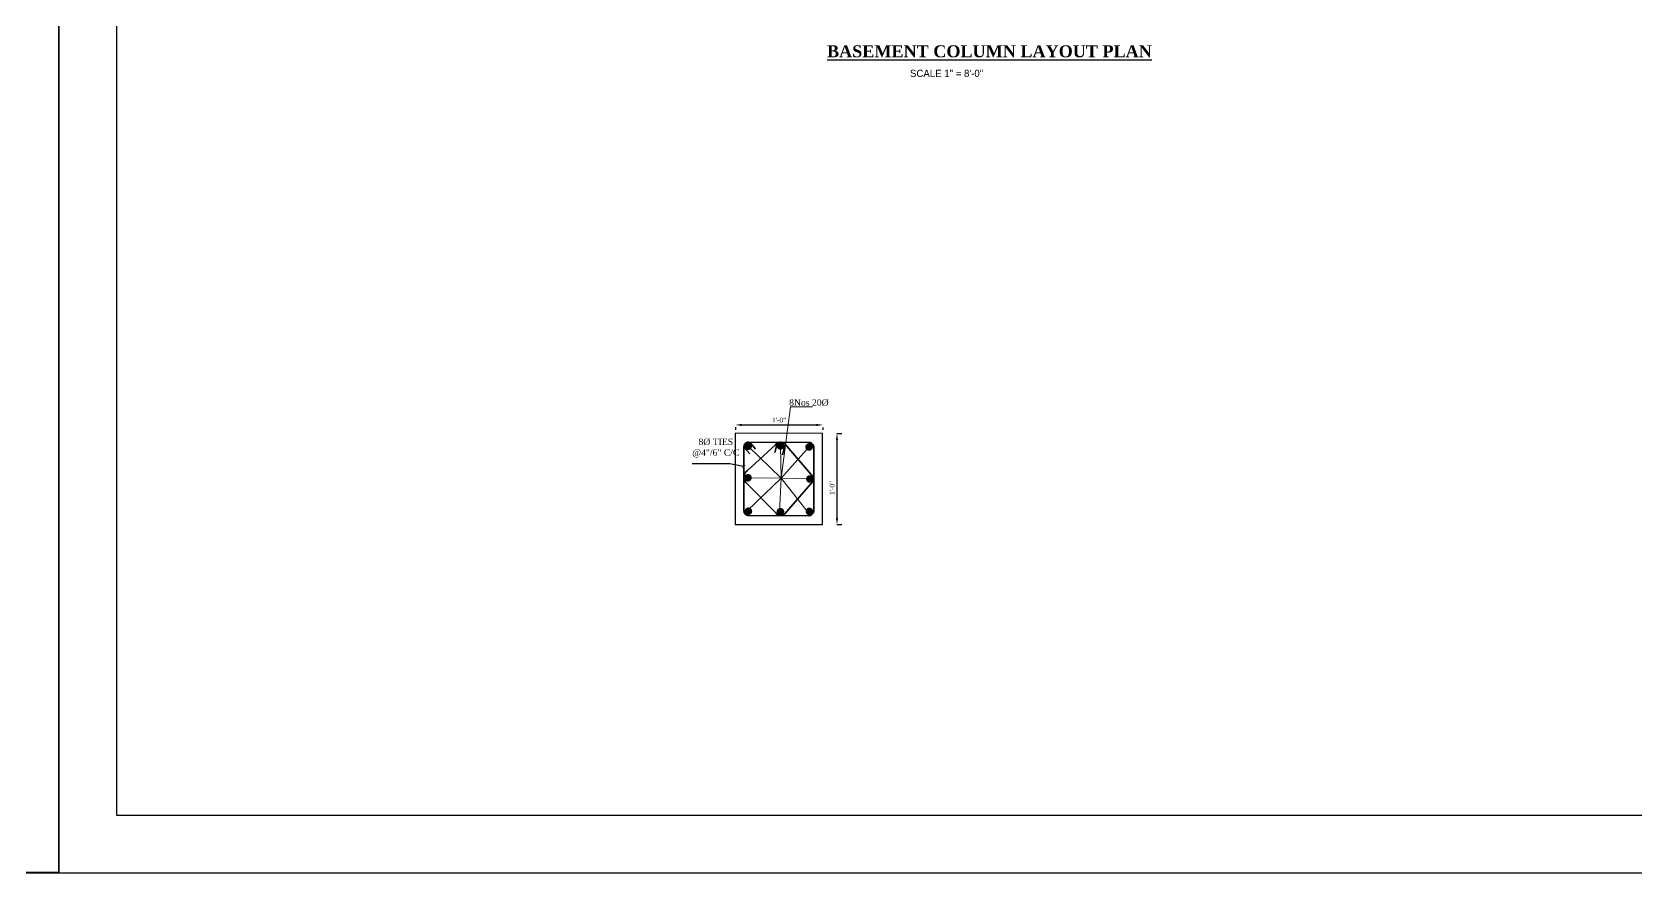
# Model space of a CAD drawing. Extents: x -2338379 to 930990, y -818978 to 106940.
# Drawn here: x 387695 to 389699, y -205212 to -204162 of the extents above; entities that cross this region are included whole.
import ezdxf

# ---------------------------------------------------------------- set-up
doc = ezdxf.new("R2010")
doc.units = 0
doc.header["$MEASUREMENT"] = 0
doc.header["$PDMODE"] = 34
doc.layers.get('0').update_dxf_attribs({"linetype": 'CONTINUOUS', "lineweight": 30})
doc.layers.get('DEFPOINTS').update_dxf_attribs({"linetype": 'CONTINUOUS'})
for name, color, linetype, lineweight in [('DIM', 6, 'CONTINUOUS', 20), ('Dimension', 35, 'CONTINUOUS', 9), ('ope', 1, 'CONTINUOUS', 20), ('rcc', 252, 'CONTINUOUS', 30), ('REIN FORCE BAR', 91, 'CONTINUOUS', 35), ('stair', 4, 'CONTINUOUS', 18), ('TEXT', 7, 'CONTINUOUS', 30), ('WALL', 1, 'CONTINUOUS', 40)]:
    doc.layers.add(name, color=color, linetype=linetype, lineweight=lineweight)
doc.styles.get("Standard").update_dxf_attribs({"font": 'times.ttf', "height": 6})
doc.styles.add('STYLUSBT', font='stylu.ttf', dxfattribs={"height": 9})
doc.dimstyles.get("Standard").update_dxf_attribs({"dimscale": 0.5, "dimtxt": 12, "dimasz": 4, "dimexe": 6, "dimexo": 6, "dimgap": 3, "dimtad": 1, "dimdec": 1, "dimzin": 11, "dimdsep": 46, "dimlunit": 4, "dimtxsty": 'Standard', "dimblk1": 'ARCHTICK', "dimblk2": 'ARCHTICK', "dimsah": 1, "dimcen": 2.5, "dimdle": 6, "dimclrd": 6, "dimclre": 6, "dimclrt": 7, "dimazin": 0, "dimtfac": 1, "dimtdec": 1, "dimtix": 1, "dimtmove": 1, "dimatfit": 3, "dimldrblk": 'ARCHTICK', "dimfxl": 1, "dimtolj": 1, "dimtzin": 0, "dimarcsym": 0})
doc.dimstyles.new('Standard$0', dxfattribs={"dimtxt": 6, "dimasz": 4, "dimexe": 3, "dimexo": 6, "dimgap": 3, "dimtad": 1, "dimdec": 1, "dimzin": 0, "dimdsep": 46, "dimlunit": 4, "dimtxsty": 'Standard', "dimcen": 0.09, "dimclrd": 6, "dimclre": 6, "dimclrt": 7, "dimadec": 0, "dimazin": 0, "dimtfac": 1, "dimtdec": 1, "dimtix": 1, "dimtofl": 0, "dimtmove": 1, "dimatfit": 3, "dimfxl": 1, "dimtolj": 1, "dimtzin": 0, "dimlwd": 18, "dimlwe": 18, "dimarcsym": 0})

# ---------------------------------------------------------------- blocks, each defined once
blk = doc.blocks.new('*D241')
at = {"layer": 'DEFPOINTS', "color": 0, "lineweight": 30, "transparency": 16777216}
for p in [(388573.6, -204637.4), (388683, -204637.7), (388683, -204652.6)]:
    blk.add_point(p, dxfattribs=at)
at = {"layer": 'ope', "color": 6, "lineweight": -2, "transparency": 16777216}
for p, q in [((388573.6, -204655.4), (388573.6, -204658.6)), ((388581.6, -204652.6), (388675, -204652.6)), ((388683, -204655.7), (388683, -204658.6))]:
    blk.add_line(p, q, dxfattribs=at)
at = {"layer": 'ope', "color": 6, "lineweight": 30, "transparency": 16777216}
for points in [[(388581.6, -204651.3), (388581.6, -204654), (388573.6, -204652.6)], [(388675, -204651.3), (388675, -204654), (388683, -204652.6)]]:
    blk.add_solid(points, dxfattribs=at)
at = {"layer": 'ope', "color": 7, "transparency": 16777216, "insert": (388628.3, -204646.6), "char_height": 6, "attachment_point": 5}
blk.add_mtext('\\A1;1\'-0"', dxfattribs=at)
blk = doc.blocks.new('*D242')
at = {"layer": 'DEFPOINTS', "color": 0, "lineweight": 30, "transparency": 16777216}
for p in [(388682.6, -204663.3), (388682.6, -204777.1), (388700.6, -204777.1)]:
    blk.add_point(p, dxfattribs=at)
at = {"layer": 'ope', "color": 6, "lineweight": -2, "transparency": 16777216}
for p, q in [((388700.6, -204663.3), (388706.6, -204663.3)), ((388700.6, -204671.3), (388700.6, -204769.1)), ((388700.6, -204777.1), (388706.6, -204777.1))]:
    blk.add_line(p, q, dxfattribs=at)
at = {"layer": 'ope', "color": 6, "lineweight": 30, "transparency": 16777216}
for points in [[(388699.3, -204671.3), (388702, -204671.3), (388700.6, -204663.3)], [(388699.3, -204769.1), (388702, -204769.1), (388700.6, -204777.1)]]:
    blk.add_solid(points, dxfattribs=at)
at = {"layer": 'ope', "color": 7, "transparency": 16777216, "insert": (388694.6, -204731.4), "char_height": 6, "attachment_point": 5, "rotation": 90}
blk.add_mtext('\\A1;1\'-0"', dxfattribs=at)
blk = doc.blocks.new('_ARCHTICK')
at = {"color": 0, "linetype": 'ByBlock', "const_width": 0.15}
blk.add_lwpolyline([(-0.5, -0.5), (0.5, 0.5)], dxfattribs=at)

msp = doc.modelspace()

# ---------------------------------------------------------------- linework, layer by layer
at = {"color": 3}
for points in [[(387728.02, -205212.39), (387728.02, -202965.99), (384550.42, -202965.99), (384550.42, -205212.39)], [(390905.62, -205212.39), (390905.62, -202965.99), (387728.02, -202965.99), (387728.02, -205212.39)], [(390833.62, -205140.39), (390833.62, -203037.99), (387800.02, -203037.99), (387800.02, -205140.39)]]:
    msp.add_lwpolyline(points, close=True, dxfattribs=at)
at = {"lineweight": 40}
msp.add_lwpolyline([(387728.02, -205212.39), (387163.98, -205212.39)], dxfattribs=at)
at = {"layer": 'Dimension', "color": 2}
for p, q in [((388630.71, -204719.18), (388642.57, -204629.91)), ((388642.57, -204629.91), (388669.9, -204629.91)), ((388589.55, -204679.34), (388630.71, -204719.18)), ((388630.71, -204719.18), (388629.96, -204678.78)), ((388630.71, -204719.18), (388665.77, -204680.15)), ((388588.34, -204759.78), (388630.71, -204719.18)), ((388630.71, -204719.18), (388589.33, -204718.61)), ((388630.71, -204719.18), (388628.72, -204761.45)), ((388630.71, -204719.18), (388664.54, -204762.02)), ((388630.71, -204719.18), (388666.78, -204720.16))]:
    msp.add_line(p, q, dxfattribs=at)
at = {"layer": 'rcc', "ltscale": 25}
msp.add_lwpolyline([(388573.25, -204776.83), (388682.63, -204777.11), (388682.63, -204663.35), (388573.25, -204663.07)], close=True, dxfattribs=at)
at = {"layer": 'REIN FORCE BAR'}
for p, q in [((388584.45, -204680.88), (388591.8, -204688.67)), ((388591.64, -204674.15), (388598.72, -204683.04)), ((388626.32, -204674.08), (388622.93, -204687.22)), ((388635.87, -204676.98), (388632.49, -204690.12))]:
    msp.add_line(p, q, dxfattribs=at)
for points in [[(388590.35, -204674.15), (388665.53, -204674.42, -0.4142136), (388671.55, -204680.45), (388671.55, -204760, -0.4142136), (388665.53, -204766.03), (388590.35, -204765.76, -0.4142136), (388584.32, -204759.73), (388584.32, -204680.18, -0.4142136)], [(388590.35, -204674.15), (388665.53, -204674.42, -0.4142136), (388671.55, -204680.45), (388671.55, -204760, -0.4142136), (388665.53, -204766.03), (388590.35, -204765.76, -0.4142136), (388584.32, -204759.73), (388584.32, -204680.18, -0.4142136)], [(388635.36, -204676.28), (388670.52, -204717.21, -0.353604), (388670.4, -204723.39), (388635.13, -204764, -0.4398545), (388624.66, -204762.87), (388588.47, -204726.14, -0.5084263), (388588.59, -204709.59), (388623.6, -204677.66, -0.4715297)]]:
    msp.add_lwpolyline(points, format="xyb", close=True, dxfattribs=at)
at = {"layer": 'REIN FORCE BAR', "const_width": 4.75}
for points in [[(388591.92, -204679.34, -1), (388587.18, -204679.34, -1)], [(388632.33, -204678.78, -1), (388627.58, -204678.78, -1)], [(388668.14, -204680.15, -1), (388663.4, -204680.15, -1)], [(388591.71, -204718.61, -1), (388586.96, -204718.61, -1)], [(388664.41, -204720.16, 1), (388669.15, -204720.16, 1)], [(388592.28, -204760.46, -1), (388587.54, -204760.46, -1)], [(388632.3, -204761.01, -1), (388627.56, -204761.01, -1)], [(388668.5, -204760.67, -1), (388663.76, -204760.67, -1)]]:
    msp.add_lwpolyline(points, format="xyb", close=True, dxfattribs=at)
at = {"layer": 'stair', "ltscale": 7}
msp.add_line((388667.63, -204758.83), (388666.13, -204758.3), dxfattribs=at)

# ---------------------------------------------------------------- texts
at = {"layer": 'TEXT', "insert": (388688.18, -204178.2), "char_height": 15, "width": 669, "attachment_point": 1}
msp.add_mtext('{\\fRomantic|b1|i0|c2|p2;\\LBASEMENT COLUMN LAYOUT PLAN}', dxfattribs=at)
at = {"layer": 'TEXT', "ltscale": 20, "insert": (388791.9, -204208.8), "char_height": 9, "width": 245.5296, "attachment_point": 1, "style": 'STYLUSBT'}
msp.add_mtext('SCALE 1" = 8\'-0"', dxfattribs=at)
at = {"layer": 'WALL', "color": 7, "char_height": 8, "attachment_point": 5}
for s, insert in [('8Nos 20%%C ', (388665.51, -204624.8)), ('8%%c TIES \\P@4"/6" C/C', (388549.19, -204681.53))]:
    msp.add_mtext(s, dxfattribs=dict(at, insert=insert))

# ---------------------------------------------------------------- dimensions: what is measured, and where the dimension line sits
at = {"layer": 'ope'}
dim = msp.add_linear_dim(base=(388682.97, -204652.62), p1=(388573.59, -204637.38), p2=(388682.97, -204637.65), text='1\'-0"', dimstyle='Standard$0', override={"dimtxt": 10, "dimasz": 8, "dimexe": 6, "dimexo": 18, "dimdec": 0, "dimlfac": 0.125, "dimzin": 11, "dimcen": 2.5, "dimdle": 6, "dimtdec": 0, "dimtofl": 1, "dimlwd": 65534, "dimlwe": 65534}, dxfattribs=at)
dim.commit()
dim.dimension.update_dxf_attribs({"geometry": '*D241', "text_midpoint": (388628.28, -204646.57)})
dim = msp.add_linear_dim(base=(388700.63, -204777.11), p1=(388682.63, -204663.35), p2=(388682.63, -204777.11), angle=90, text='1\'-0"', dimstyle='Standard$0', override={"dimtxt": 10, "dimasz": 8, "dimexe": 6, "dimexo": 18, "dimdec": 0, "dimlfac": 0.125, "dimzin": 11, "dimcen": 2.5, "dimdle": 6, "dimtdec": 0, "dimtofl": 1, "dimlwd": 65534, "dimlwe": 65534}, dxfattribs=at)
dim.commit()
dim.dimension.update_dxf_attribs({"geometry": '*D242', "text_midpoint": (388700.63, -204731.44), "dimtype": 160})

# ---------------------------------------------------------------- leaders
at = {"layer": 'DIM'}
msp.add_leader([(388583.95, -204704.44), (388566.63, -204701.27), (388519.84, -204701.27)], dimstyle='Standard', override={"dimscale": 1, "dimtad": 0}, dxfattribs=at)

doc.saveas('drawing.dxf')
